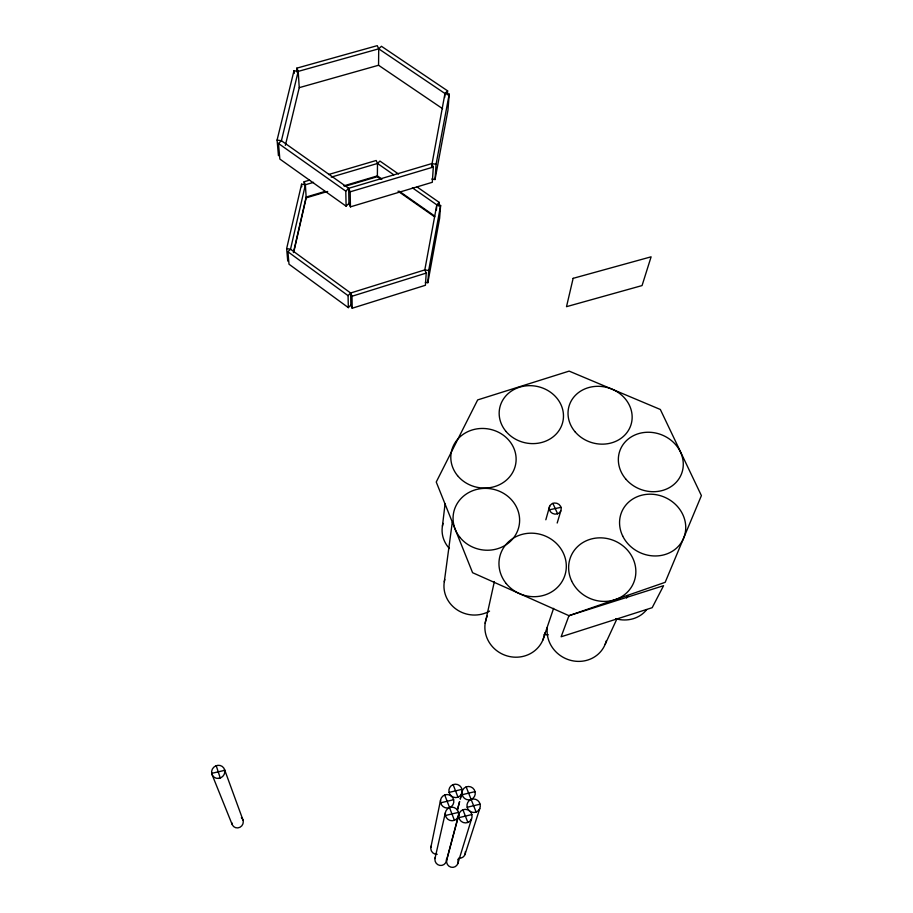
<?xml version="1.0" encoding="UTF-8"?>
<svg xmlns="http://www.w3.org/2000/svg" width="913" height="913" viewBox="0 0 913 913"><rect width="100%" height="100%" fill="white"/><g stroke="black" fill="none" stroke-linecap="round" stroke-linejoin="round"><path stroke-width="1.37" d="M380.812 179.096L377.366 176.688L377.503 163.461L376.19 160.494L328.589 174.531M442.622 108.704L378.553 65.257L378.724 48.834L377.252 45.65L296.816 68.155L297.079 72.23M431.552 166.371L444.962 93.514L447.632 90.878L381.44 46.278L378.724 48.834L298.209 71.397L293.986 70.758L277.084 140.077L278.454 155.678M417.127 186.994L439.21 202.389L436.802 204.854L424.807 269.906L426.223 273.09L425.412 285.278L352.201 308.229L350.866 305.022L350.638 293.005L290.517 249.215L286.648 248.621L301.587 184.186L305.376 184.768L313.536 182.349M296.816 68.155L298.209 71.397L281.409 140.728L278.499 143.478L279.846 159.056L346.118 206.19L345.787 191.148L348.675 188.306L431.735 163.598L433.321 167.045L432.306 182.292L350.444 206.852L348.949 203.382L348.675 188.306L281.409 140.728L277.084 140.077M425.298 282.322L427.843 282.722L428.699 270.51L440.602 205.436L436.802 204.854L412.391 187.816M431.803 179.051L435.022 179.53L436.083 164.26L449.207 94.153L444.962 93.514L378.724 48.834M436.425 209.99L436.802 204.854M444.665 97.508L444.962 93.514M438.913 206.247L439.21 202.389M447.336 94.884L447.632 90.878M440.602 205.436L439.621 218.264L427.843 282.722M449.207 94.153L447.975 110.119L435.022 179.53M442.417 526.162L445.099 503.611M444.289 581.855L452.3 522.122M430.845 847.435L440.534 800.187A6.756 6.665 62.1 0 1 451.319 796.068A6.756 6.665 62.1 0 1 449.595 807.594A6.756 6.665 62.1 0 1 440.534 800.21M485.168 623.282L494.367 581.558M434.976 858.562L445.327 812.855A6.802 6.688 66.2 0 1 456.135 808.701A6.802 6.688 66.2 0 1 454.423 820.308A6.802 6.688 66.2 0 1 445.327 812.878M293.415 252.604L306.152 197.048L324.96 191.468M293.792 251.965L306.197 197.836L305.376 184.768L304.109 181.744L309.553 180.146M305.376 184.768L290.517 249.215L287.926 251.771L289.01 264.211L348.332 307.624L350.866 305.022M285.358 145.338L299.236 87.659L298.209 71.397M457.367 809.979L459.513 801.728M460.232 798.966L461.658 793.465M457.493 809.854L459.627 801.591M460.346 798.841L461.773 793.329M446.491 860.468L458.6 815.035M458.748 815.035A6.825 6.688 63.6 0 0 467.878 822.465A6.825 6.688 63.6 0 0 469.544 810.858A6.825 6.688 63.6 0 0 458.748 815.035L446.628 860.445A5.98 5.82 77.5 0 0 453.042 867.35A5.98 5.82 77.5 0 0 457.801 859.281M545.837 519.782L549.637 506.224M557.192 523.023L560.822 510.903A6.071 5.546 16.9 0 0 554.362 503.006A6.071 5.546 16.9 0 0 550.493 511.805A6.071 5.546 16.9 0 0 560.822 510.903M457.733 863.846L471.553 818.893M464.922 854.694L479.793 808.496M542.836 640.104L553.609 608.343M605.182 644.27L617.062 618.58M626.58 598.026L627.767 595.459M348.332 307.624L348.07 295.641L350.638 293.005L424.807 269.906L428.699 270.51M346.118 206.19L348.949 203.382M331.236 177.133L377.503 163.461L379.934 161.065L398.536 174.029M352.201 308.229L351.996 296.246L426.223 273.09M350.444 206.852L350.181 191.821L433.321 167.045M343.779 185.875L377.377 175.901L381.965 179.119M306.197 197.836L327.687 191.456M345.137 186.263L377.366 176.688M299.236 87.659L378.553 65.257M445.498 815.492L458.417 812.399M458.942 817.649L471.838 814.567M462.195 794.687L475.011 791.651M440.705 802.801L453.578 799.742M467.216 807.252L480.067 804.193M449.128 792.393L461.944 789.346M211.748 773.334L224.689 770.355M549.466 509.785L560.981 507.331M544.068 634.603L548.268 634.752M431.735 163.598L436.083 164.26M377.503 163.461L393.788 174.828M399.186 191.182L434.771 216.107M398.011 191.159L434.714 216.883M278.499 143.478L345.787 191.148M287.926 251.771L348.07 295.641M552.856 503.325L557.603 513.814M348.675 188.306L350.181 191.821M350.638 293.005L351.996 296.246M211.896 774.178L232.039 824.188M466.144 786.903L476.13 812.045A6.79 6.653 58.6 0 0 477.773 800.507A6.79 6.653 58.6 0 0 467.022 804.65A6.79 6.653 58.6 0 0 476.13 812.045M453.099 784.609L457.995 797.152A6.733 6.631 55 0 0 459.684 785.694A6.733 6.631 55 0 0 448.945 789.802A6.733 6.631 55 0 0 457.995 797.152M462.914 809.763L467.878 822.465M444.711 794.983L449.595 807.594M449.504 807.606L454.423 820.308M224.53 769.522L243.006 820.068M216.21 765.699L220.25 778.013M286.648 248.621L287.755 261.095M293.986 70.758L294.169 73.474M301.587 184.186L301.769 186.8M304.109 181.744L304.28 184.369M241.386 817.637A5.923 5.649 -49.2 0 1 240.016 827.246A5.923 5.649 -49.2 0 1 231.776 822.716M646.724 609.599A30.095 27.698 26.8 0 1 615.716 618.717M489.562 611.094A29.855 28.155 12.6 0 1 456.329 609.302A29.855 28.155 12.6 0 1 444.791 579.458M606.346 640.709A30.426 28.508 27.2 0 1 571.789 660.624A30.426 28.508 27.2 0 1 547.321 627.436M544.81 632.857A30.277 28.702 20.7 0 1 507.172 655.945A30.277 28.702 20.7 0 1 487.257 616.092M449.413 548.53A29.353 27.242 10.3 0 1 443.033 523.377M446.514 858.916A5.969 5.82 80.5 0 1 439.849 865.421A5.969 5.82 80.5 0 1 435.398 857.079M465.356 851.658A5.946 5.798 74.2 0 1 458.737 858.14M437.213 854.283A5.935 5.809 80.2 0 1 431.267 845.952M573.136 278.339L566.505 306.677L642.056 285.575L651.117 256.815L573.136 278.339M568.97 615.682L561.13 636.772L652.179 607.693L663.568 585.69L568.97 615.682L472.58 572.691L436.243 482.018L477.67 399.917L569.141 371.112L660.339 409.481L701.401 495.611L665.166 582.323L568.97 615.682M218.549 778.401A6.779 6.437 -40.7 0 0 223.788 768.016A6.779 6.437 -40.7 0 0 212.318 769.157A6.779 6.437 -40.7 0 0 218.549 778.401M622.689 536.011A33.633 30.323 24.1 0 0 679.82 544.627A33.633 30.323 24.1 0 0 655.443 494.584A33.633 30.323 24.1 0 0 622.689 536.011M506.064 431.495A32.309 28.817 12.1 0 0 561.198 426.622A32.309 28.817 12.1 0 0 526.71 385.8A32.309 28.817 12.1 0 0 506.064 431.495M575.293 432.054A32.343 28.611 16.3 0 0 630.096 427.193A32.343 28.611 16.3 0 0 594.877 386.439A32.343 28.611 16.3 0 0 575.293 432.054M459.947 537.392A33.382 30.837 11.4 0 0 517.1 531.994A33.382 30.837 11.4 0 0 481.973 488.523A33.382 30.837 11.4 0 0 459.947 537.392M571.618 580.919A34.043 31.316 23.9 0 0 629.559 589.707A34.043 31.316 23.9 0 0 605.547 538.248A34.043 31.316 23.9 0 0 571.618 580.919M506.213 583.544A33.884 31.521 17.9 0 0 563.926 577.918A33.884 31.521 17.9 0 0 527.782 533.34A33.884 31.521 17.9 0 0 506.213 583.544M457.539 475.639A32.754 29.73 9.6 0 0 513.642 470.549A32.754 29.73 9.6 0 0 479.211 428.596A32.754 29.73 9.6 0 0 457.539 475.639M626.01 479.314A32.914 29.239 20.9 0 0 681.36 474.224A32.914 29.239 20.9 0 0 645.08 432.385A32.914 29.239 20.9 0 0 626.01 479.314M462.012 792.107A6.745 6.619 54.4 0 0 471.085 799.446A6.745 6.619 54.4 0 0 472.729 787.987A6.745 6.619 54.4 0 0 462.012 792.107"/></g></svg>
